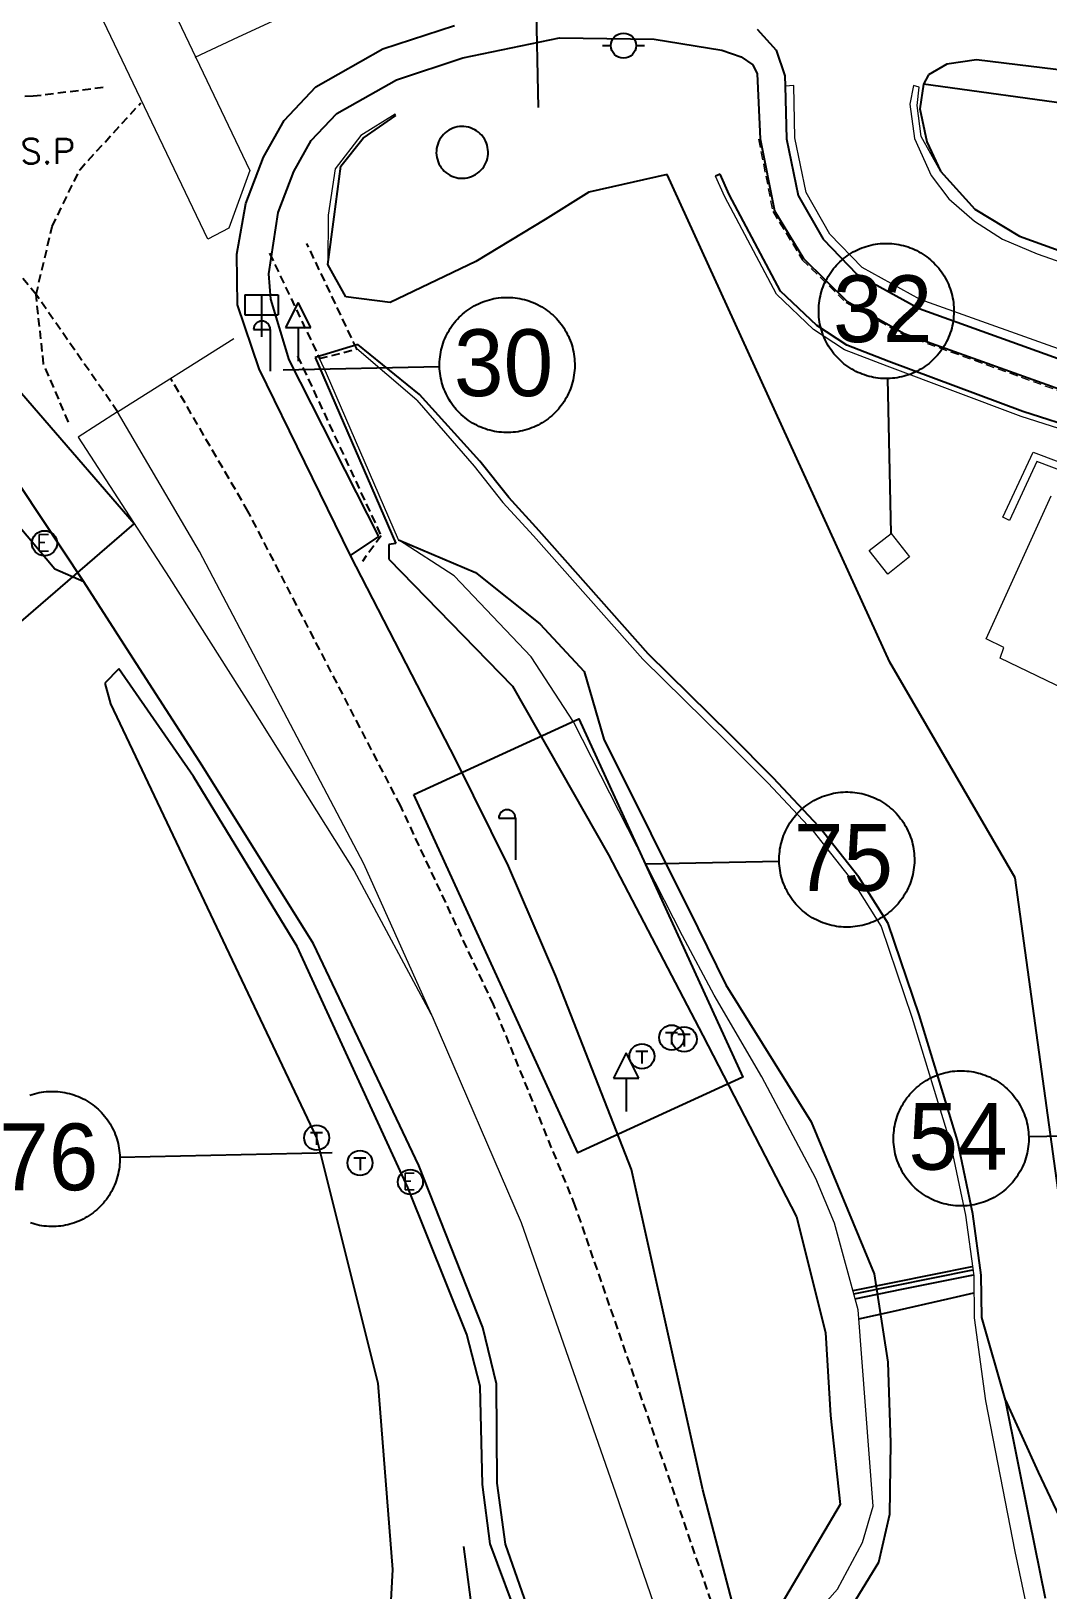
# Model space of a CAD drawing. Extents: x 296690 to 298491, y 586647 to 587790.
# Drawn here: x 296839.8 to 296900.7, y 587625.7 to 587719.1 of the extents above; entities that cross this region are included whole.
import ezdxf
from ezdxf.enums import TextEntityAlignment as Align

# ---------------------------------------------------------------- set-up
doc = ezdxf.new("R2010")
doc.units = 0
doc.header["$MEASUREMENT"] = 0
doc.linetypes.add('DASHED', pattern=[0.75, 0.5, -0.25])
for name, color, linetype in [('_0넘버링', 7, 'Continuous'), ('가드레일', 114, 'Continuous'), ('가로등', 7, 'Continuous'), ('낙차공', 6, 'Continuous'), ('도로_보도블럭', 202, 'Continuous'), ('도로_아스콘', 1, 'Continuous'), ('석축_상단', 25, 'SUKCHUK'), ('수로(박스)', 5, 'DASHED'), ('신호등', 1, 'Continuous'), ('옹벽_상단', 2, 'ONGBYUCK'), ('이정표', 2, 'Continuous'), ('전력주', 2, 'Continuous'), ('주의표지판', 1, 'Continuous'), ('지형_상단', 7, 'SUNGJEULTO'), ('지형_하단', 7, 'Continuous'), ('차선', 7, 'DASHED'), ('통신주', 2, 'Continuous')]:
    doc.layers.add(name, color=color, linetype=linetype)
for name, color, linetype, lineweight in [('건물', 7, 'Continuous', 20), ('관정', 5, 'Continuous', 18), ('바닥재질', 254, 'Continuous', 20), ('석축_하단', 30, 'Continuous', 18), ('스틸그레이팅', 140, 'Continuous', 18), ('옹벽_하단', 2, 'Continuous', 18), ('일단정지선', 7, 'Continuous', 20), ('중앙선', 2, 'Continuous', 18), ('횡단보도', 254, 'Continuous', 9), ('휀스', 3, 'FENCELINE1', 18)]:
    doc.layers.add(name, color=color, linetype=linetype, lineweight=lineweight)
doc.styles.add('GHS', font='simplex.shx', dxfattribs={"bigfont": 'ngsw.shx'})
doc.styles.add('JKS_FONT', font='', dxfattribs={"height": 1.5})
doc.styles.add('sks-ghs', font='romans.shx', dxfattribs={"bigfont": 'ghs.shx'})
doc.styles.get('JKS_FONT').set_extended_font_data('Expo M')
doc.linetypes.add('FENCELINE1', pattern='A,0.25,-0.1,[133,ltypeshp.shx,S=0.1,R=0,X=-0.1,Y=0],-0.1,1', length=1.45)
doc.linetypes.add('ONGBYUCK', pattern='A,1,0,[")",sks-ghs,S=0.5,R=90,X=0.5,Y=0],2', length=3)
doc.linetypes.add('SUKCHUK', pattern='A,1,["V",sks-ghs,S=0.5,R=0,X=0.5,Y=0],0.25,["V",sks-ghs,S=0.5,R=0,X=0.5,Y=0],0.25,["V",sks-ghs,S=0.5,R=0,X=0.5,Y=0],1', length=2.5)
doc.linetypes.add('SUNGJEULTO', pattern='A,0.25,["|",sks-ghs,S=0.3,R=0,X=0.5,Y=0.1],0.55,["|",sks-ghs,S=0.15,R=0,X=0.5,Y=0.05],0.25', length=1.05)

# ---------------------------------------------------------------- blocks, each defined once
blk = doc.blocks.new('통신주')
at = {"layer": '통신주', "flags": 128}
for points in [[(-0.374, 0.311), (0.349, 0.311)], [(0, 0.311), (0, -0.423)]]:
    blk.add_lwpolyline(points, dxfattribs=at)
at = {"layer": '통신주'}
blk.add_circle((0, 0), 0.75, dxfattribs=at)
blk = doc.blocks.new('신호등')
at = {"layer": '신호등'}
for points in [[(-1.25, 0), (-0.75, 0)], [(0.75, 0), (1.25, 0)]]:
    blk.add_lwpolyline(points, dxfattribs=at)
blk.add_circle((0, 0), 0.75, dxfattribs=at)
blk = doc.blocks.new('이정표')
at = {"layer": '이정표', "color": 0}
for p, q in [((-1, 2.5), (1, 2.5)), ((-1, 2.5), (-1, 1.3)), ((0, 2.5), (0, 0)), ((1, 2.5), (1, 1.3)), ((-1, 1.3), (1, 1.3))]:
    blk.add_line(p, q, dxfattribs=at)
blk = doc.blocks.new('주의표지판')
at = {"layer": '주의표지판'}
for points in [[(0, 3.5), (-0.75, 2)], [(0.75, 2), (0, 3.5)], [(-0.75, 2), (0.75, 2)], [(0, 2), (0, 0)]]:
    blk.add_lwpolyline(points, dxfattribs=at)
blk = doc.blocks.new('전력주')
at = {"layer": '전력주'}
blk.add_circle((0, 0), 0.75, dxfattribs=at)
at = {"layer": '전력주', "style": 'GHS'}
blk.add_text('E', height=1, rotation=359.99952, dxfattribs=at).set_placement((-0.496, -0.477))
blk = doc.blocks.new('가로등')
at = {"layer": '가로등'}
for points in [[(-1, 2.5), (0, 2.5)], [(0, 2.5), (0, 0)]]:
    blk.add_lwpolyline(points, dxfattribs=at)
blk.add_arc((-0.5, 2.5), 0.5, 0, 180, dxfattribs=at)

msp = doc.modelspace()

# ---------------------------------------------------------------- linework, layer by layer
at = {"layer": '_0넘버링', "linetype": 'Continuous'}
for p, q in [((296870.214, 587714.521), (296870.008, 587724.149)), ((296854.921, 587698.814), (296864.288, 587699.014)), ((296891.334, 587689.012), (296891.135, 587698.285)), ((296876.646, 587669.214), (296884.635, 587669.385)), ((296914.46, 587653.177), (296899.582, 587652.858)), ((296857.859, 587651.899), (296845.134, 587651.626))]:
    msp.add_line(p, q, dxfattribs=at)
for points in [[(296867.197, 587711.867), (296867.188, 587712.002), (296867.168, 587712.136), (296867.136, 587712.268), (296867.092, 587712.396), (296867.038, 587712.52), (296866.973, 587712.639), (296866.897, 587712.751), (296866.813, 587712.857), (296866.719, 587712.955), (296866.617, 587713.044), (296866.508, 587713.124), (296866.392, 587713.195), (296866.271, 587713.255), (296866.145, 587713.304), (296866.015, 587713.342), (296865.882, 587713.368), (296865.747, 587713.383), (296865.612, 587713.386), (296865.477, 587713.377), (296865.343, 587713.357), (296865.211, 587713.324), (296865.083, 587713.281), (296864.959, 587713.226), (296864.84, 587713.161), (296864.728, 587713.086), (296864.622, 587713.001), (296864.524, 587712.908), (296864.435, 587712.806), (296864.355, 587712.697), (296864.284, 587712.581), (296864.225, 587712.46), (296864.175, 587712.333), (296864.137, 587712.203), (296864.111, 587712.071), (296864.096, 587711.936), (296864.093, 587711.801), (296864.102, 587711.666), (296864.123, 587711.532), (296864.155, 587711.4), (296864.198, 587711.272), (296864.253, 587711.148), (296864.318, 587711.029), (296864.393, 587710.916), (296864.478, 587710.811), (296864.571, 587710.713), (296864.673, 587710.624), (296864.782, 587710.544), (296864.898, 587710.473), (296865.019, 587710.413), (296865.146, 587710.364), (296865.276, 587710.326), (296865.408, 587710.3), (296865.543, 587710.285), (296865.678, 587710.282), (296865.814, 587710.291), (296865.947, 587710.311), (296866.079, 587710.343), (296866.207, 587710.387), (296866.331, 587710.441), (296866.45, 587710.506), (296866.563, 587710.582), (296866.668, 587710.666), (296866.766, 587710.76), (296866.855, 587710.862), (296866.936, 587710.971), (296867.006, 587711.087), (296867.066, 587711.208), (296867.115, 587711.334), (296867.153, 587711.464), (296867.179, 587711.597), (296867.194, 587711.732), (296867.197, 587711.867)], [(296886.999, 587702.247), (296886.998, 587702.389), (296887.003, 587702.53), (296887.012, 587702.671), (296887.026, 587702.812), (296887.045, 587702.952), (296887.069, 587703.091), (296887.098, 587703.23), (296887.132, 587703.367), (296887.17, 587703.503), (296887.214, 587703.638), (296887.261, 587703.771), (296887.314, 587703.902), (296887.371, 587704.031), (296887.432, 587704.159), (296887.498, 587704.284), (296887.568, 587704.406), (296887.643, 587704.527), (296887.721, 587704.644), (296887.804, 587704.759), (296887.891, 587704.871), (296887.981, 587704.979), (296888.075, 587705.085), (296888.173, 587705.187), (296888.274, 587705.285), (296888.379, 587705.38), (296888.487, 587705.472), (296888.598, 587705.559), (296888.712, 587705.643), (296888.829, 587705.722), (296888.948, 587705.798), (296889.071, 587705.869), (296889.195, 587705.936), (296889.322, 587705.998), (296889.451, 587706.056), (296889.582, 587706.11), (296889.714, 587706.158), (296889.849, 587706.203), (296889.984, 587706.242), (296890.121, 587706.277), (296890.26, 587706.307), (296890.399, 587706.332), (296890.539, 587706.352), (296890.679, 587706.368), (296890.82, 587706.378), (296890.961, 587706.383), (296891.103, 587706.384), (296891.244, 587706.38), (296891.385, 587706.37), (296891.526, 587706.356), (296891.666, 587706.337), (296891.805, 587706.313), (296891.944, 587706.284), (296892.081, 587706.251), (296892.217, 587706.212), (296892.352, 587706.169), (296892.485, 587706.121), (296892.616, 587706.069), (296892.745, 587706.012), (296892.873, 587705.95), (296892.998, 587705.884), (296893.12, 587705.814), (296893.241, 587705.74), (296893.358, 587705.661), (296893.473, 587705.579), (296893.585, 587705.492), (296893.693, 587705.401), (296893.799, 587705.307), (296893.901, 587705.21), (296893.999, 587705.108), (296894.094, 587705.004), (296894.186, 587704.896), (296894.273, 587704.785), (296894.357, 587704.67), (296894.436, 587704.554), (296894.512, 587704.434), (296894.583, 587704.312), (296894.65, 587704.187), (296894.712, 587704.061), (296894.77, 587703.932), (296894.824, 587703.801), (296894.872, 587703.668), (296894.917, 587703.534), (296894.956, 587703.398), (296894.991, 587703.261), (296895.021, 587703.123), (296895.046, 587702.984), (296895.066, 587702.844), (296895.082, 587702.703), (296895.092, 587702.562), (296895.097, 587702.421), (296895.098, 587702.28), (296895.094, 587702.138), (296895.084, 587701.997), (296895.07, 587701.857), (296895.051, 587701.717), (296895.027, 587701.577), (296894.998, 587701.439), (296894.965, 587701.302), (296894.926, 587701.166), (296894.883, 587701.031), (296894.835, 587700.898), (296894.783, 587700.767), (296894.726, 587700.637), (296894.664, 587700.51), (296894.598, 587700.385), (296894.528, 587700.262), (296894.454, 587700.142), (296894.375, 587700.024), (296894.293, 587699.91), (296894.206, 587699.798), (296894.116, 587699.689), (296894.021, 587699.584), (296893.924, 587699.482), (296893.822, 587699.383), (296893.718, 587699.288), (296893.61, 587699.197), (296893.499, 587699.109), (296893.385, 587699.026), (296893.268, 587698.946), (296893.148, 587698.871), (296893.026, 587698.8), (296892.901, 587698.733), (296892.775, 587698.67), (296892.646, 587698.612), (296892.515, 587698.559), (296892.382, 587698.51), (296892.248, 587698.466), (296892.112, 587698.426), (296891.975, 587698.392), (296891.837, 587698.362), (296891.698, 587698.336), (296891.558, 587698.316), (296891.417, 587698.301), (296891.276, 587698.29), (296891.135, 587698.285), (296890.994, 587698.284), (296890.852, 587698.289), (296890.711, 587698.298), (296890.571, 587698.312), (296890.431, 587698.331), (296890.291, 587698.355), (296890.153, 587698.384), (296890.016, 587698.418), (296889.88, 587698.456), (296889.745, 587698.5), (296889.612, 587698.547), (296889.481, 587698.6), (296889.351, 587698.657), (296889.224, 587698.718), (296889.099, 587698.784), (296888.976, 587698.854), (296888.856, 587698.929), (296888.738, 587699.007), (296888.624, 587699.09), (296888.512, 587699.177), (296888.403, 587699.267), (296888.298, 587699.361), (296888.196, 587699.459), (296888.097, 587699.56), (296888.002, 587699.665), (296887.911, 587699.773), (296887.823, 587699.884), (296887.74, 587699.998), (296887.66, 587700.115), (296887.585, 587700.234), (296887.514, 587700.357), (296887.447, 587700.481), (296887.384, 587700.608), (296887.326, 587700.737), (296887.273, 587700.868), (296887.224, 587701), (296887.18, 587701.135), (296887.14, 587701.27), (296887.106, 587701.407), (296887.076, 587701.546), (296887.051, 587701.685), (296887.03, 587701.825), (296887.015, 587701.965), (296887.005, 587702.106), (296886.999, 587702.247)], [(296827.748, 587696.977), (296839.224, 587683.73), (296845.99, 587689.591), (296834.515, 587702.838), (296827.748, 587696.977)], [(296864.288, 587699.014), (296864.288, 587699.156), (296864.292, 587699.297), (296864.302, 587699.438), (296864.316, 587699.579), (296864.335, 587699.719), (296864.359, 587699.858), (296864.388, 587699.997), (296864.421, 587700.134), (296864.46, 587700.27), (296864.503, 587700.405), (296864.551, 587700.538), (296864.603, 587700.669), (296864.66, 587700.798), (296864.722, 587700.926), (296864.788, 587701.051), (296864.858, 587701.173), (296864.932, 587701.294), (296865.011, 587701.411), (296865.093, 587701.526), (296865.18, 587701.638), (296865.27, 587701.746), (296865.365, 587701.852), (296865.462, 587701.954), (296865.564, 587702.052), (296865.668, 587702.147), (296865.776, 587702.239), (296865.887, 587702.326), (296866.001, 587702.41), (296866.118, 587702.489), (296866.238, 587702.565), (296866.36, 587702.636), (296866.485, 587702.703), (296866.611, 587702.765), (296866.74, 587702.823), (296866.871, 587702.877), (296867.004, 587702.925), (296867.138, 587702.97), (296867.274, 587703.009), (296867.411, 587703.044), (296867.549, 587703.074), (296867.688, 587703.099), (296867.828, 587703.119), (296867.969, 587703.135), (296868.11, 587703.145), (296868.251, 587703.15), (296868.392, 587703.151), (296868.534, 587703.147), (296868.675, 587703.137), (296868.815, 587703.123), (296868.955, 587703.104), (296869.095, 587703.08), (296869.233, 587703.051), (296869.37, 587703.018), (296869.506, 587702.979), (296869.641, 587702.936), (296869.774, 587702.888), (296869.905, 587702.836), (296870.035, 587702.779), (296870.162, 587702.717), (296870.287, 587702.651), (296870.41, 587702.581), (296870.53, 587702.507), (296870.648, 587702.428), (296870.762, 587702.346), (296870.874, 587702.259), (296870.983, 587702.169), (296871.088, 587702.074), (296871.19, 587701.977), (296871.289, 587701.875), (296871.384, 587701.771), (296871.475, 587701.663), (296871.563, 587701.552), (296871.646, 587701.438), (296871.726, 587701.321), (296871.801, 587701.201), (296871.872, 587701.079), (296871.939, 587700.954), (296872.002, 587700.828), (296872.06, 587700.699), (296872.113, 587700.568), (296872.162, 587700.435), (296872.206, 587700.301), (296872.246, 587700.165), (296872.28, 587700.028), (296872.31, 587699.89), (296872.335, 587699.751), (296872.356, 587699.611), (296872.371, 587699.47), (296872.381, 587699.329), (296872.387, 587699.188), (296872.387, 587699.047), (296872.383, 587698.905), (296872.374, 587698.764), (296872.36, 587698.624), (296872.34, 587698.484), (296872.316, 587698.344), (296872.288, 587698.206), (296872.254, 587698.069), (296872.216, 587697.933), (296872.172, 587697.798), (296872.125, 587697.665), (296872.072, 587697.534), (296872.015, 587697.404), (296871.954, 587697.277), (296871.888, 587697.152), (296871.818, 587697.029), (296871.743, 587696.909), (296871.665, 587696.791), (296871.582, 587696.677), (296871.495, 587696.565), (296871.405, 587696.456), (296871.311, 587696.351), (296871.213, 587696.249), (296871.112, 587696.15), (296871.007, 587696.055), (296870.899, 587695.964), (296870.788, 587695.876), (296870.674, 587695.793), (296870.557, 587695.713), (296870.438, 587695.638), (296870.315, 587695.567), (296870.191, 587695.5), (296870.064, 587695.437), (296869.935, 587695.379), (296869.804, 587695.326), (296869.672, 587695.277), (296869.537, 587695.233), (296869.402, 587695.193), (296869.265, 587695.159), (296869.126, 587695.129), (296868.987, 587695.104), (296868.847, 587695.083), (296868.707, 587695.068), (296868.566, 587695.058), (296868.425, 587695.052), (296868.283, 587695.051), (296868.142, 587695.056), (296868.001, 587695.065), (296867.86, 587695.079), (296867.72, 587695.098), (296867.581, 587695.122), (296867.442, 587695.151), (296867.305, 587695.185), (296867.169, 587695.223), (296867.034, 587695.267), (296866.901, 587695.314), (296866.77, 587695.367), (296866.641, 587695.424), (296866.513, 587695.485), (296866.388, 587695.551), (296866.266, 587695.621), (296866.145, 587695.696), (296866.028, 587695.774), (296865.913, 587695.857), (296865.801, 587695.944), (296865.693, 587696.034), (296865.587, 587696.128), (296865.485, 587696.226), (296865.387, 587696.327), (296865.292, 587696.432), (296865.2, 587696.54), (296865.113, 587696.651), (296865.029, 587696.765), (296864.95, 587696.882), (296864.874, 587697.001), (296864.803, 587697.124), (296864.736, 587697.248), (296864.674, 587697.375), (296864.616, 587697.504), (296864.562, 587697.635), (296864.513, 587697.767), (296864.469, 587697.902), (296864.43, 587698.037), (296864.395, 587698.174), (296864.365, 587698.313), (296864.34, 587698.452), (296864.32, 587698.592), (296864.304, 587698.732), (296864.294, 587698.873), (296864.288, 587699.014)], [(296862.749, 587673.373), (296872.636, 587677.899), (296882.46, 587656.44), (296872.574, 587651.914), (296862.749, 587673.373)], [(296884.635, 587669.385), (296884.634, 587669.526), (296884.638, 587669.668), (296884.648, 587669.809), (296884.662, 587669.949), (296884.681, 587670.089), (296884.705, 587670.229), (296884.734, 587670.367), (296884.767, 587670.504), (296884.806, 587670.64), (296884.849, 587670.775), (296884.897, 587670.908), (296884.949, 587671.039), (296885.006, 587671.169), (296885.068, 587671.296), (296885.134, 587671.421), (296885.204, 587671.544), (296885.278, 587671.664), (296885.357, 587671.782), (296885.439, 587671.896), (296885.526, 587672.008), (296885.616, 587672.117), (296885.711, 587672.222), (296885.808, 587672.324), (296885.91, 587672.423), (296886.014, 587672.518), (296886.122, 587672.609), (296886.233, 587672.697), (296886.347, 587672.78), (296886.464, 587672.86), (296886.584, 587672.935), (296886.706, 587673.006), (296886.831, 587673.073), (296886.957, 587673.136), (296887.086, 587673.194), (296887.217, 587673.247), (296887.35, 587673.296), (296887.484, 587673.34), (296887.62, 587673.38), (296887.757, 587673.414), (296887.895, 587673.444), (296888.034, 587673.469), (296888.174, 587673.49), (296888.315, 587673.505), (296888.456, 587673.515), (296888.597, 587673.521), (296888.738, 587673.522), (296888.88, 587673.517), (296889.021, 587673.508), (296889.161, 587673.494), (296889.301, 587673.475), (296889.441, 587673.451), (296889.579, 587673.422), (296889.716, 587673.388), (296889.852, 587673.35), (296889.987, 587673.306), (296890.12, 587673.259), (296890.251, 587673.206), (296890.381, 587673.149), (296890.508, 587673.088), (296890.633, 587673.022), (296890.756, 587672.952), (296890.876, 587672.877), (296890.994, 587672.799), (296891.108, 587672.716), (296891.22, 587672.629), (296891.329, 587672.539), (296891.434, 587672.445), (296891.536, 587672.347), (296891.635, 587672.246), (296891.73, 587672.141), (296891.821, 587672.033), (296891.909, 587671.922), (296891.992, 587671.808), (296892.072, 587671.691), (296892.147, 587671.572), (296892.218, 587671.449), (296892.285, 587671.325), (296892.348, 587671.198), (296892.406, 587671.069), (296892.459, 587670.938), (296892.508, 587670.806), (296892.552, 587670.671), (296892.592, 587670.536), (296892.626, 587670.399), (296892.656, 587670.26), (296892.681, 587670.121), (296892.702, 587669.981), (296892.717, 587669.841), (296892.727, 587669.7), (296892.733, 587669.559), (296892.734, 587669.417), (296892.729, 587669.276), (296892.72, 587669.135), (296892.706, 587668.994), (296892.687, 587668.854), (296892.663, 587668.715), (296892.634, 587668.576), (296892.6, 587668.439), (296892.562, 587668.303), (296892.518, 587668.168), (296892.471, 587668.035), (296892.418, 587667.904), (296892.361, 587667.775), (296892.3, 587667.647), (296892.234, 587667.522), (296892.164, 587667.4), (296892.089, 587667.279), (296892.011, 587667.162), (296891.928, 587667.047), (296891.841, 587666.935), (296891.751, 587666.827), (296891.657, 587666.721), (296891.559, 587666.619), (296891.458, 587666.521), (296891.353, 587666.426), (296891.245, 587666.334), (296891.134, 587666.247), (296891.02, 587666.163), (296890.903, 587666.084), (296890.784, 587666.008), (296890.661, 587665.937), (296890.537, 587665.87), (296890.41, 587665.808), (296890.281, 587665.75), (296890.15, 587665.696), (296890.018, 587665.648), (296889.883, 587665.603), (296889.748, 587665.564), (296889.611, 587665.529), (296889.472, 587665.499), (296889.333, 587665.474), (296889.193, 587665.454), (296889.053, 587665.438), (296888.912, 587665.428), (296888.771, 587665.423), (296888.629, 587665.422), (296888.488, 587665.426), (296888.347, 587665.436), (296888.206, 587665.45), (296888.066, 587665.469), (296887.927, 587665.493), (296887.788, 587665.522), (296887.651, 587665.555), (296887.515, 587665.594), (296887.38, 587665.637), (296887.247, 587665.685), (296887.116, 587665.737), (296886.987, 587665.794), (296886.859, 587665.856), (296886.734, 587665.922), (296886.612, 587665.992), (296886.491, 587666.066), (296886.374, 587666.145), (296886.259, 587666.227), (296886.147, 587666.314), (296886.039, 587666.405), (296885.933, 587666.499), (296885.831, 587666.596), (296885.733, 587666.698), (296885.638, 587666.802), (296885.546, 587666.91), (296885.459, 587667.021), (296885.375, 587667.135), (296885.296, 587667.252), (296885.22, 587667.372), (296885.149, 587667.494), (296885.082, 587667.619), (296885.02, 587667.745), (296884.962, 587667.874), (296884.908, 587668.005), (296884.86, 587668.138), (296884.815, 587668.272), (296884.776, 587668.408), (296884.741, 587668.545), (296884.711, 587668.683), (296884.686, 587668.822), (296884.666, 587668.962), (296884.65, 587669.103), (296884.64, 587669.244), (296884.635, 587669.385)], [(296891.483, 587652.684), (296891.483, 587652.826), (296891.487, 587652.967), (296891.496, 587653.108), (296891.511, 587653.249), (296891.53, 587653.389), (296891.554, 587653.528), (296891.582, 587653.666), (296891.616, 587653.804), (296891.655, 587653.94), (296891.698, 587654.074), (296891.746, 587654.207), (296891.798, 587654.339), (296891.855, 587654.468), (296891.916, 587654.595), (296891.982, 587654.72), (296892.052, 587654.843), (296892.127, 587654.963), (296892.205, 587655.081), (296892.288, 587655.196), (296892.375, 587655.307), (296892.465, 587655.416), (296892.559, 587655.521), (296892.657, 587655.623), (296892.758, 587655.722), (296892.863, 587655.817), (296892.971, 587655.908), (296893.082, 587655.996), (296893.196, 587656.079), (296893.313, 587656.159), (296893.433, 587656.234), (296893.555, 587656.305), (296893.679, 587656.372), (296893.806, 587656.435), (296893.935, 587656.493), (296894.066, 587656.546), (296894.199, 587656.595), (296894.333, 587656.639), (296894.469, 587656.679), (296894.606, 587656.714), (296894.744, 587656.744), (296894.883, 587656.769), (296895.023, 587656.789), (296895.163, 587656.804), (296895.304, 587656.815), (296895.446, 587656.82), (296895.587, 587656.821), (296895.728, 587656.816), (296895.869, 587656.807), (296896.01, 587656.793), (296896.15, 587656.774), (296896.289, 587656.75), (296896.428, 587656.721), (296896.565, 587656.687), (296896.701, 587656.649), (296896.836, 587656.606), (296896.969, 587656.558), (296897.1, 587656.505), (296897.229, 587656.448), (296897.357, 587656.387), (296897.482, 587656.321), (296897.605, 587656.251), (296897.725, 587656.176), (296897.842, 587656.098), (296897.957, 587656.015), (296898.069, 587655.929), (296898.177, 587655.838), (296898.283, 587655.744), (296898.385, 587655.646), (296898.483, 587655.545), (296898.579, 587655.44), (296898.67, 587655.332), (296898.757, 587655.221), (296898.841, 587655.107), (296898.92, 587654.99), (296898.996, 587654.871), (296899.067, 587654.749), (296899.134, 587654.624), (296899.196, 587654.497), (296899.254, 587654.368), (296899.308, 587654.237), (296899.357, 587654.105), (296899.401, 587653.971), (296899.44, 587653.835), (296899.475, 587653.698), (296899.505, 587653.56), (296899.53, 587653.42), (296899.55, 587653.281), (296899.566, 587653.14), (296899.576, 587652.999), (296899.582, 587652.858), (296899.582, 587652.716), (296899.578, 587652.575), (296899.569, 587652.434), (296899.554, 587652.293), (296899.535, 587652.153), (296899.511, 587652.014), (296899.482, 587651.876), (296899.449, 587651.738), (296899.41, 587651.602), (296899.367, 587651.468), (296899.319, 587651.335), (296899.267, 587651.203), (296899.21, 587651.074), (296899.148, 587650.947), (296899.083, 587650.822), (296899.012, 587650.699), (296898.938, 587650.579), (296898.859, 587650.461), (296898.777, 587650.346), (296898.69, 587650.235), (296898.6, 587650.126), (296898.505, 587650.021), (296898.408, 587649.919), (296898.306, 587649.82), (296898.202, 587649.725), (296898.094, 587649.634), (296897.983, 587649.546), (296897.869, 587649.463), (296897.752, 587649.383), (296897.632, 587649.308), (296897.51, 587649.236), (296897.386, 587649.17), (296897.259, 587649.107), (296897.13, 587649.049), (296896.999, 587648.996), (296896.866, 587648.947), (296896.732, 587648.903), (296896.596, 587648.863), (296896.459, 587648.828), (296896.321, 587648.798), (296896.182, 587648.773), (296896.042, 587648.753), (296895.901, 587648.738), (296895.76, 587648.727), (296895.619, 587648.722), (296895.478, 587648.721), (296895.337, 587648.726), (296895.195, 587648.735), (296895.055, 587648.749), (296894.915, 587648.768), (296894.775, 587648.792), (296894.637, 587648.821), (296894.5, 587648.855), (296894.364, 587648.893), (296894.229, 587648.936), (296894.096, 587648.984), (296893.965, 587649.037), (296893.835, 587649.093), (296893.708, 587649.155), (296893.583, 587649.221), (296893.46, 587649.291), (296893.34, 587649.365), (296893.223, 587649.444), (296893.108, 587649.527), (296892.996, 587649.613), (296892.887, 587649.704), (296892.782, 587649.798), (296892.68, 587649.896), (296892.581, 587649.997), (296892.486, 587650.102), (296892.395, 587650.21), (296892.308, 587650.321), (296892.224, 587650.435), (296892.144, 587650.552), (296892.069, 587650.671), (296891.998, 587650.793), (296891.931, 587650.918), (296891.869, 587651.045), (296891.811, 587651.174), (296891.757, 587651.304), (296891.708, 587651.437), (296891.664, 587651.571), (296891.624, 587651.707), (296891.59, 587651.844), (296891.56, 587651.982), (296891.535, 587652.121), (296891.514, 587652.261), (296891.499, 587652.402), (296891.489, 587652.543), (296891.483, 587652.684)], [(296839.751, 587655.364), (296839.885, 587655.408), (296840.021, 587655.447), (296840.158, 587655.482), (296840.296, 587655.512), (296840.435, 587655.537), (296840.575, 587655.558), (296840.716, 587655.573), (296840.857, 587655.583), (296840.998, 587655.589), (296841.139, 587655.589), (296841.281, 587655.585), (296841.422, 587655.576), (296841.562, 587655.561), (296841.702, 587655.542), (296841.842, 587655.518), (296841.98, 587655.489), (296842.117, 587655.456), (296842.253, 587655.417), (296842.388, 587655.374), (296842.521, 587655.326), (296842.652, 587655.274), (296842.782, 587655.217), (296842.909, 587655.156), (296843.034, 587655.09), (296843.157, 587655.019), (296843.277, 587654.945), (296843.395, 587654.866), (296843.509, 587654.784), (296843.621, 587654.697), (296843.73, 587654.607), (296843.835, 587654.513), (296843.937, 587654.415), (296844.036, 587654.314), (296844.131, 587654.209), (296844.222, 587654.101), (296844.31, 587653.99), (296844.393, 587653.876), (296844.473, 587653.759), (296844.548, 587653.639), (296844.619, 587653.517), (296844.686, 587653.393), (296844.749, 587653.266), (296844.807, 587653.137), (296844.86, 587653.006), (296844.909, 587652.873), (296844.953, 587652.739), (296844.993, 587652.603), (296845.027, 587652.466), (296845.057, 587652.328), (296845.082, 587652.189), (296845.103, 587652.049), (296845.118, 587651.909), (296845.128, 587651.768), (296845.134, 587651.626), (296845.134, 587651.485), (296845.13, 587651.344), (296845.121, 587651.203), (296845.107, 587651.062), (296845.087, 587650.922), (296845.063, 587650.783), (296845.035, 587650.644), (296845.001, 587650.507), (296844.963, 587650.371), (296844.919, 587650.236), (296844.872, 587650.103), (296844.819, 587649.972), (296844.762, 587649.843), (296844.701, 587649.715), (296844.635, 587649.59), (296844.565, 587649.467), (296844.49, 587649.347), (296844.412, 587649.23), (296844.329, 587649.115), (296844.242, 587649.003), (296844.152, 587648.895), (296844.058, 587648.789), (296843.96, 587648.687), (296843.859, 587648.588), (296843.754, 587648.493), (296843.646, 587648.402), (296843.535, 587648.315), (296843.421, 587648.231), (296843.304, 587648.152), (296843.184, 587648.076), (296843.062, 587648.005), (296842.938, 587647.938), (296842.811, 587647.876), (296842.682, 587647.818), (296842.551, 587647.764), (296842.419, 587647.715), (296842.284, 587647.671), (296842.149, 587647.632), (296842.011, 587647.597), (296841.873, 587647.567), (296841.734, 587647.542), (296841.594, 587647.522), (296841.454, 587647.506), (296841.313, 587647.496), (296841.171, 587647.49), (296841.03, 587647.49), (296840.889, 587647.494), (296840.748, 587647.503), (296840.607, 587647.518), (296840.467, 587647.537), (296840.328, 587647.561), (296840.189, 587647.59), (296840.052, 587647.623), (296839.916, 587647.662), (296839.781, 587647.705)]]:
    msp.add_lwpolyline(points, dxfattribs=at)
at = {"layer": '가드레일', "linetype": 'DASHED'}
for p, q in [((296855.784, 587699.625), (296860.789, 587688.866)), ((296860.789, 587688.866), (296859.666, 587687.337))]:
    msp.add_line(p, q, dxfattribs=at)
at = {"layer": '건물'}
msp.add_lwpolyline([(296904.546, 587678.314), (296897.866, 587681.536), (296898.097, 587682.181), (296897.029, 587682.695), (296900.934, 587691.267)], dxfattribs=at)
at = {"layer": '관정'}
msp.add_lwpolyline([(296891.334, 587689.012), (296892.448, 587687.604), (296891.144, 587686.573), (296890.03, 587687.98), (296891.334, 587689.012)], dxfattribs=at)
at = {"layer": '낙차공'}
for p, q in [((296889.066, 587643.653), (296896.195, 587645.1)), ((296889.105, 587643.457), (296896.234, 587644.904))]:
    msp.add_line(p, q, dxfattribs=at)
for points in [[(296889.165, 587643.163), (296891.979, 587643.734), (296896.275, 587644.606)], [(296889.406, 587641.966), (296891.391, 587642.41), (296894.741, 587643.16), (296896.298, 587643.509)]]:
    msp.add_lwpolyline(points, dxfattribs=at)
at = {"layer": '도로_보도블럭'}
for p, q in [((296865.689, 587717.5), (296871.482, 587718.689)), ((296871.482, 587718.689), (296877.144, 587718.613)), ((296877.144, 587718.613), (296881.198, 587717.957)), ((296861.711, 587716.19), (296865.689, 587717.5)), ((296881.198, 587717.957), (296882.359, 587717.567)), ((296882.359, 587717.567), (296883.052, 587717.087)), ((296883.052, 587717.087), (296883.317, 587716.536)), ((296883.317, 587716.536), (296883.489, 587712.638)), ((296858.136, 587714.165), (296861.711, 587716.19)), ((296903.862, 587714.463), (296893.275, 587715.922)), ((296856.606, 587712.54), (296858.136, 587714.165)), ((296855.553, 587710.698), (296856.606, 587712.54)), ((296883.489, 587712.638), (296884.345, 587708.326)), ((296854.617, 587708.232), (296855.553, 587710.698)), ((296854.057, 587704.569), (296854.617, 587708.232)), ((296884.345, 587708.326), (296886.087, 587705.468)), ((296886.087, 587705.468), (296888.691, 587702.93)), ((296854.181, 587703.05), (296854.057, 587704.569)), ((296855.287, 587699.406), (296854.181, 587703.05)), ((296888.691, 587702.93), (296892.118, 587700.991)), ((296892.118, 587700.991), (296908.969, 587694.943)), ((296860.643, 587688.83), (296855.287, 587699.406)), ((296858.946, 587687.679), (296860.643, 587688.83))]:
    msp.add_line(p, q, dxfattribs=at)
at = {"layer": '도로_아스콘'}
for p, q in [((296860.898, 587718.028), (296865.174, 587719.435)), ((296883.308, 587719.212), (296884.444, 587717.955)), ((296856.886, 587715.757), (296860.898, 587718.028)), ((296884.444, 587717.955), (296884.968, 587716.424)), ((296894.679, 587717.117), (296893.577, 587716.478)), ((296896.444, 587717.374), (296894.679, 587717.117)), ((296903.989, 587716.462), (296896.444, 587717.374)), ((296854.987, 587713.738), (296856.886, 587715.757)), ((296884.968, 587716.424), (296884.984, 587715.798)), ((296884.984, 587715.798), (296885.069, 587712.642)), ((296893.275, 587715.922), (296893.067, 587714.439)), ((296893.577, 587716.478), (296893.275, 587715.922)), ((296853.74, 587711.554), (296854.987, 587713.738)), ((296893.067, 587714.439), (296893.468, 587712.466)), ((296885.069, 587712.642), (296885.771, 587709.246)), ((296893.468, 587712.466), (296894.291, 587710.7)), ((296852.679, 587708.763), (296853.74, 587711.554)), ((296894.291, 587710.7), (296896.345, 587708.439)), ((296885.771, 587709.246), (296887.264, 587706.63)), ((296852.151, 587705.73), (296852.679, 587708.763)), ((296896.345, 587708.439), (296899.033, 587706.819)), ((296887.264, 587706.63), (296889.287, 587704.547)), ((296899.033, 587706.819), (296911.909, 587702.149)), ((296852.185, 587702.709), (296852.151, 587705.73)), ((296889.287, 587704.547), (296893.01, 587702.48)), ((296853.49, 587698.862), (296852.185, 587702.709)), ((296893.01, 587702.48), (296909.626, 587696.512)), ((296858.946, 587687.679), (296853.49, 587698.862)), ((296842.979, 587686.114), (296837.922, 587693.695)), ((296865.278, 587675.405), (296858.946, 587687.679)), ((296845.73, 587681.82), (296842.979, 587686.114)), ((296850.085, 587675.064), (296845.73, 587681.82)), ((296856.733, 587664.432), (296850.085, 587675.064)), ((296868.415, 587669.087), (296865.278, 587675.405)), ((296871.256, 587662.491), (296868.415, 587669.087)), ((296863.052, 587651.138), (296856.733, 587664.432)), ((296875.789, 587650.916), (296871.256, 587662.491)), ((296866.878, 587641.44), (296863.052, 587651.138)), ((296880.057, 587631.721), (296875.789, 587650.916)), ((296867.699, 587638.063), (296866.878, 587641.44)), ((296867.73, 587632.118), (296867.699, 587638.063)), ((296868.229, 587628.466), (296867.73, 587632.118)), ((296882.163, 587623.717), (296880.057, 587631.721)), ((296873.097, 587614.705), (296868.229, 587628.466))]:
    msp.add_line(p, q, dxfattribs=at)
at = {"layer": '석축_상단'}
for p, q in [((296859.716, 587712.687), (296861.661, 587714.04)), ((296858.376, 587711.017), (296859.716, 587712.687)), ((296857.982, 587707.979), (296858.376, 587711.017)), ((296857.586, 587705.112), (296857.982, 587707.979)), ((296858.665, 587703.177), (296857.586, 587705.112)), ((296866.7, 587693.331), (296863.085, 587697.332)), ((296868.428, 587691.155), (296866.7, 587693.331)), ((296870.257, 587689.171), (296868.428, 587691.155)), ((296876.794, 587681.796), (296870.257, 587689.171)), ((296881.709, 587676.942), (296876.794, 587681.796)), ((296884.268, 587674.373), (296881.709, 587676.942)), ((296887.014, 587671.459), (296884.268, 587674.373)), ((296889.413, 587668.412), (296887.014, 587671.459)), ((296891.152, 587665.65), (296889.413, 587668.412)), ((296893.012, 587660.174), (296891.152, 587665.65)), ((296895.305, 587652.635), (296893.011, 587660.174)), ((296896.233, 587648.247), (296895.305, 587652.635)), ((296896.734, 587644.57), (296896.233, 587648.247)), ((296896.766, 587642.048), (296896.734, 587644.57)), ((296898.184, 587637.083), (296896.766, 587642.048)), ((296899.628, 587629.942), (296898.184, 587637.083)), ((296900.595, 587625.215), (296899.628, 587629.942))]:
    msp.add_line(p, q, dxfattribs=at)
at = {"layer": '석축_하단'}
for p, q in [((296861.624, 587714.123), (296859.578, 587712.85)), ((296861.661, 587714.04), (296861.624, 587714.123)), ((296859.578, 587712.85), (296858.031, 587710.847)), ((296858.031, 587710.847), (296857.618, 587708.082)), ((296857.618, 587708.082), (296857.586, 587705.112)), ((296862.929, 587696.996), (296866.354, 587693.043)), ((296866.354, 587693.043), (296868.086, 587690.863)), ((296868.086, 587690.863), (296869.923, 587688.869)), ((296869.923, 587688.869), (296876.467, 587681.486)), ((296876.467, 587681.486), (296881.392, 587676.623)), ((296881.392, 587676.623), (296883.944, 587674.06)), ((296883.944, 587674.06), (296886.673, 587671.165)), ((296886.673, 587671.165), (296889.044, 587668.152)), ((296889.044, 587668.152), (296890.743, 587665.455)), ((296890.743, 587665.455), (296892.583, 587660.036)), ((296892.583, 587660.036), (296894.869, 587652.523)), ((296894.869, 587652.523), (296895.789, 587648.17)), ((296895.789, 587648.17), (296896.285, 587644.536)), ((296896.285, 587644.536), (296896.317, 587642.014)), ((296896.317, 587642.014), (296896.989, 587637.056)), ((296896.989, 587637.056), (296898.754, 587628.023)), ((296898.754, 587628.023), (296900.084, 587621.758))]:
    msp.add_line(p, q, dxfattribs=at)
at = {"layer": '수로(박스)'}
msp.add_lwpolyline([(296854.105, 587705.799), (296857.101, 587699.481), (296859.336, 587700.058), (296856.339, 587706.376)], dxfattribs=at)
at = {"layer": '스틸그레이팅'}
for p, q in [((296885.502, 587715.842), (296884.984, 587715.798)), ((296885.567, 587712.7), (296885.502, 587715.842)), ((296892.671, 587715.849), (296892.454, 587714.719)), ((296893.01, 587715.744), (296892.671, 587715.849)), ((296892.893, 587714.634), (296893.01, 587715.744)), ((296892.454, 587714.719), (296892.741, 587712.673)), ((296893.145, 587712.79), (296892.893, 587714.634)), ((296894.291, 587710.7), (296893.145, 587712.79)), ((296886.244, 587709.425), (296885.567, 587712.7)), ((296892.741, 587712.673), (296893.738, 587710.454)), ((296893.738, 587710.454), (296894.791, 587709.061)), ((296887.667, 587706.933), (296886.244, 587709.425)), ((296894.791, 587709.061), (296896.332, 587707.707)), ((296896.332, 587707.707), (296898.01, 587706.635)), ((296889.595, 587704.948), (296887.667, 587706.933)), ((296898.01, 587706.635), (296900.083, 587705.764)), ((296900.083, 587705.764), (296911.969, 587701.579)), ((296893.071, 587703.014), (296889.595, 587704.948)), ((296909.845, 587697.034), (296893.071, 587703.014)), ((296898.024, 587689.976), (296899.839, 587693.882)), ((296900.071, 587693.314), (296898.432, 587689.787)), ((296899.839, 587693.882), (296915.603, 587687.936)), ((296915.469, 587687.505), (296900.071, 587693.314)), ((296898.432, 587689.787), (296898.024, 587689.976))]:
    msp.add_line(p, q, dxfattribs=at)
at = {"layer": '옹벽_상단'}
for p, q in [((296881.091, 587710.534), (296880.817, 587710.41)), ((296881.643, 587709.309), (296881.091, 587710.534)), ((296884.711, 587703.521), (296881.643, 587709.309)), ((296886.878, 587701.465), (296884.711, 587703.521)), ((296888.688, 587700.285), (296886.878, 587701.465)), ((296859.389, 587700.328), (296856.844, 587699.556)), ((296863.085, 587697.332), (296859.389, 587700.328)), ((296891.206, 587699.316), (296888.688, 587700.285)), ((296856.844, 587699.556), (296861.671, 587688.4)), ((296899.231, 587696.306), (296891.206, 587699.316)), ((296920.475, 587689.464), (296899.23, 587696.306)), ((296861.249, 587688.336), (296861.242, 587687.461)), ((296861.671, 587688.4), (296861.249, 587688.336)), ((296861.242, 587687.461), (296868.666, 587679.868)), ((296868.666, 587679.868), (296874.416, 587669.749)), ((296874.416, 587669.749), (296880.063, 587658.927)), ((296880.063, 587658.927), (296885.679, 587648.065)), ((296885.679, 587648.065), (296887.412, 587641.146)), ((296887.412, 587641.146), (296887.706, 587636.163)), ((296887.706, 587636.163), (296888.276, 587630.836)), ((296888.276, 587630.836), (296884.751, 587624.844))]:
    msp.add_line(p, q, dxfattribs=at)
at = {"layer": '옹벽_하단'}
for p, q in [((296881.373, 587709.178), (296880.818, 587710.41)), ((296884.469, 587703.336), (296881.373, 587709.178)), ((296886.691, 587701.228), (296884.469, 587703.336)), ((296888.55, 587700.016), (296886.691, 587701.228)), ((296862.929, 587696.996), (296859.336, 587700.058)), ((296891.099, 587699.035), (296888.55, 587700.016)), ((296857.508, 587698.593), (296857.101, 587699.481)), ((296899.132, 587696.023), (296891.099, 587699.035)), ((296861.838, 587688.633), (296857.508, 587698.593)), ((296920.4, 587689.173), (296899.132, 587696.023)), ((296865.158, 587686.463), (296861.838, 587688.633)), ((296869.775, 587681.615), (296865.158, 587686.463)), ((296872.306, 587677.727), (296869.775, 587681.615)), ((296878.846, 587664.898), (296872.306, 587677.727)), ((296880.729, 587661.357), (296878.846, 587664.898)), ((296883.602, 587656.464), (296880.729, 587661.357)), ((296886.821, 587650.376), (296883.602, 587656.464)), ((296887.955, 587647.698), (296886.821, 587650.376)), ((296889.365, 587642.499), (296887.955, 587647.698)), ((296890.253, 587630.732), (296889.365, 587642.499)), ((296889.62, 587628.557), (296890.253, 587630.732)), ((296888.132, 587625.764), (296889.62, 587628.557)), ((296886.883, 587624.361), (296888.132, 587625.764))]:
    msp.add_line(p, q, dxfattribs=at)
at = {"layer": '일단정지선'}
msp.add_line((296845.004, 587696.296), (296851.973, 587700.686), dxfattribs=at)
at = {"layer": '중앙선'}
for p, q in [((296857.114, 587721.016), (296852.216, 587718.746)), ((296852.216, 587718.746), (296849.626, 587717.525)), ((296845.004, 587696.296), (296842.631, 587694.768)), ((296849.917, 587687.926), (296845.004, 587696.296)), ((296842.631, 587694.768), (296848.083, 587686.366)), ((296854.362, 587679.454), (296849.917, 587687.926)), ((296848.083, 587686.366), (296852.943, 587678.731)), ((296859.743, 587669.222), (296854.362, 587679.454)), ((296852.943, 587678.731), (296859.182, 587668.8)), ((296863.913, 587659.962), (296859.743, 587669.222)), ((296859.182, 587668.8), (296863.913, 587659.962)), ((296869.194, 587647.721), (296863.913, 587659.962)), ((296874.844, 587631.516), (296869.194, 587647.721)), ((296878.16, 587621.885), (296874.844, 587631.516))]:
    msp.add_line(p, q, dxfattribs=at)
at = {"layer": '지형_상단'}
for p, q in [((296877.928, 587710.509), (296873.236, 587709.452)), ((296891.261, 587681.296), (296877.928, 587710.509)), ((296873.236, 587709.452), (296870.618, 587707.813)), ((296870.618, 587707.813), (296866.464, 587705.296)), ((296866.464, 587705.296), (296861.323, 587702.834)), ((296861.323, 587702.834), (296858.665, 587703.177)), ((296841.246, 587686.86), (296838.547, 587690.092)), ((296861.838, 587688.633), (296866.449, 587686.662)), ((296842.979, 587686.114), (296841.246, 587686.86)), ((296866.449, 587686.662), (296870.296, 587683.6)), ((296870.296, 587683.6), (296872.948, 587680.731)), ((296898.771, 587668.388), (296891.261, 587681.296)), ((296845.074, 587680.893), (296844.228, 587680.031)), ((296849.55, 587674.45), (296845.074, 587680.893)), ((296872.948, 587680.731), (296874.128, 587676.686)), ((296844.228, 587680.031), (296844.582, 587678.795)), ((296844.582, 587678.795), (296856.925, 587652.811)), ((296874.128, 587676.686), (296879.763, 587665.384)), ((296855.765, 587664.26), (296849.55, 587674.45)), ((296901.555, 587648.075), (296898.771, 587668.388)), ((296879.763, 587665.384), (296881.436, 587661.965)), ((296862.397, 587649.82), (296855.765, 587664.26)), ((296881.436, 587661.965), (296886.539, 587653.766)), ((296886.539, 587653.766), (296890.316, 587644.666)), ((296856.925, 587652.811), (296860.593, 587638.116)), ((296865.931, 587641.023), (296862.397, 587649.82)), ((296890.316, 587644.666), (296891.138, 587639.374)), ((296866.725, 587637.926), (296865.931, 587641.023)), ((296891.138, 587639.374), (296891.291, 587634.54)), ((296860.593, 587638.116), (296861.475, 587626.939)), ((296866.864, 587632.046), (296866.725, 587637.926)), ((296891.291, 587634.54), (296891.241, 587630.247)), ((296867.312, 587628.485), (296866.864, 587632.046)), ((296891.241, 587630.247), (296890.576, 587627.356)), ((296872.6, 587614.333), (296867.312, 587628.485)), ((296861.475, 587626.939), (296861.008, 587618.293)), ((296890.576, 587627.356), (296889.229, 587625.141))]:
    msp.add_line(p, q, dxfattribs=at)
at = {"layer": '지형_하단'}
for p, q in [((296898.184, 587637.083), (296900.139, 587632.786)), ((296900.139, 587632.786), (296902.482, 587627.851)), ((296865.732, 587628.324), (296867.309, 587615.955))]:
    msp.add_line(p, q, dxfattribs=at)
at = {"layer": '차선'}
for p, q in [((296844.141, 587715.714), (296839.945, 587715.193)), ((296839.945, 587715.193), (296835.641, 587715.019)), ((296842.731, 587710.795), (296846.391, 587714.801)), ((296841.085, 587707.397), (296842.731, 587710.795)), ((296840.119, 587703.321), (296834.784, 587709.723)), ((296840.119, 587703.321), (296841.085, 587707.397)), ((296840.569, 587699.166), (296840.119, 587703.321)), ((296845.004, 587696.296), (296840.119, 587703.321)), ((296842.062, 587695.679), (296840.569, 587699.166)), ((296852.811, 587690.339), (296848.182, 587698.297)), ((296861.942, 587672.711), (296852.811, 587690.339)), ((296867.511, 587660.791), (296861.942, 587672.711)), ((296872.416, 587648.737), (296867.511, 587660.791)), ((296878.386, 587631.424), (296872.416, 587648.737)), ((296881.035, 587623.621), (296878.386, 587631.424))]:
    msp.add_line(p, q, dxfattribs=at)
at = {"layer": '횡단보도'}
for p, q in [((296846.895, 587723.373), (296852.924, 587710.759)), ((296850.414, 587706.628), (296843.234, 587721.645)), ((296852.924, 587710.759), (296851.668, 587707.291)), ((296851.668, 587707.291), (296850.414, 587706.628))]:
    msp.add_line(p, q, dxfattribs=at)
at = {"layer": '휀스', "linetype": 'DASHED'}
for p, q in [((296883.391, 587712.619), (296884.251, 587708.289)), ((296884.251, 587708.289), (296886.008, 587705.405)), ((296886.008, 587705.405), (296888.631, 587702.849)), ((296888.631, 587702.849), (296892.076, 587700.9)), ((296892.076, 587700.9), (296908.938, 587694.849))]:
    msp.add_line(p, q, dxfattribs=at)

# ---------------------------------------------------------------- block references
at = {"layer": '가로등'}
for p in [(296854.15, 587698.731), (296868.832, 587669.457)]:
    msp.add_blockref('가로등', p, dxfattribs=at)
at = {"layer": '신호등'}
msp.add_blockref('신호등', (296875.306, 587718.229), dxfattribs=at)
at = {"layer": '이정표'}
msp.add_blockref('이정표', (296853.616, 587700.794), dxfattribs=at)
at = {"layer": '전력주'}
for p in [(296840.624, 587688.423), (296862.543, 587650.161)]:
    msp.add_blockref('전력주', p, dxfattribs=at)
at = {"layer": '주의표지판'}
for p in [(296855.818, 587699.337), (296875.467, 587654.386)]:
    msp.add_blockref('주의표지판', p, dxfattribs=at)
at = {"layer": '통신주'}
for p in [(296878.191, 587658.809), (296878.942, 587658.707), (296876.41, 587657.689), (296856.925, 587652.811), (296859.524, 587651.298)]:
    msp.add_blockref('통신주', p, dxfattribs=at)

# ---------------------------------------------------------------- texts
at = {"layer": '_0넘버링', "style": 'JKS_FONT'}
for s, p in [('32', (296890.832, 587702.468)), ('30', (296868.121, 587699.235)), ('75', (296888.477, 587669.595)), ('54', (296895.346, 587652.895)), ('76', (296840.878, 587651.663))]:
    msp.add_text(s, height=4, dxfattribs=at).set_placement(p, align=Align.MIDDLE_CENTER)
at = {"layer": '바닥재질', "insert": (296837.38, 587711.155), "char_height": 1.5, "attachment_point": 7, "style": 'GHS'}
msp.add_mtext('A.S.P', dxfattribs=at)

doc.saveas('drawing.dxf')
